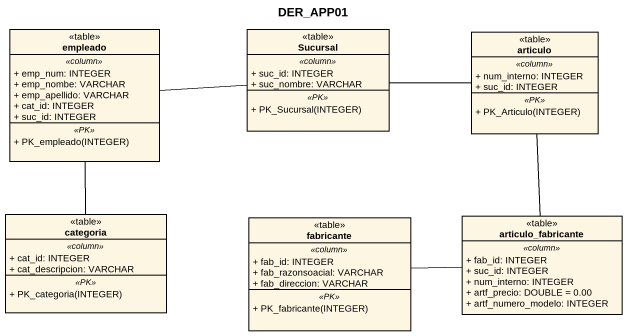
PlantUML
@startuml
title DER_APP01
hide circle
hide empty members
skinparam classAttributeIconSize 0
class empleado <<table>> {
  .. <<column>> ..
  + emp_num: INTEGER
  + emp_nombe: VARCHAR
  + emp_apellido: VARCHAR
  + cat_id: INTEGER
  + suc_id: INTEGER
  .. <<PK>> ..
  + PK_empleado(INTEGER)
}
class Sucursal <<table>> {
  .. <<column>> ..
  + suc_id: INTEGER
  + suc_nombre: VARCHAR
  .. <<PK>> ..
  + PK_Sucursal(INTEGER)
}
class articulo <<table>> {
  .. <<column>> ..
  + num_interno: INTEGER
  + suc_id: INTEGER
  .. <<PK>> ..
  + PK_Articulo(INTEGER)
}
class categoria <<table>> {
  .. <<column>> ..
  + cat_id: INTEGER
  + cat_descripcion: VARCHAR
  .. <<PK>> ..
  + PK_categoria(INTEGER)
}
class fabricante <<table>> {
  .. <<column>> ..
  + fab_id: INTEGER
  + fab_razonsoacial: VARCHAR
  + fab_direccion: VARCHAR
  .. <<PK>> ..
  + PK_fabricante(INTEGER)
}
class articulo_fabricante <<table>> {
  .. <<column>> ..
  + fab_id: INTEGER
  + suc_id: INTEGER
  + num_interno: INTEGER
  + artf_precio: DOUBLE = 0.00
  + artf_numero_modelo: INTEGER
}
empleado -right- Sucursal
empleado -- categoria
Sucursal -right- articulo
fabricante -right- articulo_fabricante
articulo_fabricante -up- articulo
@enduml
